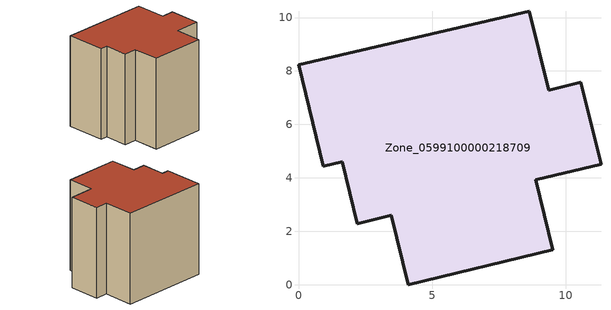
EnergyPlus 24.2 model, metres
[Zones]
Zone_0599100000218709
 floor ground (C_G): 8.87,3.93 9.5,1.32 4.11,0 3.47,2.61 2.2,2.29 1.63,4.61 0.93,4.44 0,8.24 8.63,10.24 9.36,7.28 10.56,7.57 11.31,4.52 z0
 wall outside (C_F): 0.93,4.44 1.63,4.61 2.2,2.29 3.47,2.61 4.11,0 9.5,1.32 8.87,3.93 11.31,4.52 10.56,7.57 9.36,7.28 8.63,10.24 0,8.24 0.93,4.44 z0:9.15
 roof outside (C_R): 9.36,7.28 8.63,10.24 0,8.24 0.93,4.44 1.63,4.61 2.2,2.29 3.47,2.61 4.11,0 9.5,1.32 8.87,3.93 11.31,4.52 10.56,7.57 z9.15
[BUILDING]
Pand.0599100000218709: North Axis=0; Terrain=City; Loads Convergence Tolerance Value=0.04; Temperature Convergence Tolerance Value=0.4; Solar Distribution=FullExterior; Maximum Number of Warmup Days=25; Minimum Number of Warmup Days=1
[Site:Location]
Rotterdam.The.Hague.AP_ZH_NLD Design_Conditions: Latitude=51.96; Longitude=4.45; Time Zone=1; Elevation=-4.5
[SITE:GROUNDTEMPERATURE:BUILDINGSURFACE]
18, 18, 18, 18, 18, 18, 18, 18, 18, 18, 18, 18
[MATERIAL] Thermal Absorptance=0.9; Solar Absorptance=0.7; Visible Absorptance=0.7
Name | Roughness | Thickness | Conductivity | Density | Specific Heat
G.TC.1946 | MediumSmooth | 0.15 | 1 | 540 | 1210
F.TC.1946 | Rough | 0.3 | 0.857143 | 1920 | 840
R.TC.1946 | MediumRough | 0.2 | 0.909091 | 1500 | 1000
[CONSTRUCTION]
C_G: G.TC.1946
C_F: F.TC.1946
C_R: R.TC.1946
[ZONE]
Zone_0599100000218709: Type=1; Multiplier=1; Ceiling Height=Autocalculate; Volume=Autocalculate; Floor Area=autocalculate; Part of Total Floor Area=Yes
[ZONEINFILTRATION:DESIGNFLOWRATE]
Infil_Zone_0599100000218709: Zone or ZoneList or Space or SpaceList=Zone_0599100000218709; Schedule=AlwaysOn; Design Flow Rate Calculation Method=Flow/Area; Flow Rate per Floor Area=0.003; Constant Term Coefficient=1; Temperature Term Coefficient=0; Velocity Term Coefficient=0; Velocity Squared Term Coefficient=0
[HVACTEMPLATE:ZONE:IDEALLOADSAIRSYSTEM]
Zone_0599100000218709: Maximum Heating Supply Air Temperature=50; Minimum Cooling Supply Air Temperature=13; Maximum Heating Supply Air Humidity Ratio=0.0156; Minimum Cooling Supply Air Humidity Ratio=0.0077; Heating Limit=NoLimit; Cooling Limit=NoLimit; Dehumidification Control Type=ConstantSensibleHeatRatio; Cooling Sensible Heat Ratio=0.7; Dehumidification Setpoint=60; Humidification Control Type=None; Humidification Setpoint=30; Outdoor Air Method=None; Outdoor Air Flow Rate per Person=0.00944; Outdoor Air Flow Rate per Zone Floor Area=0; Outdoor Air Flow Rate per Zone=0; Demand Controlled Ventilation Type=None; Outdoor Air Economizer Type=NoEconomizer; Heat Recovery Type=None; Sensible Heat Recovery Effectiveness=0.7; Latent Heat Recovery Effectiveness=0.65
[ZONECONTROL:THERMOSTAT]
ThermostatControl_Zone_0599100000218709: Zone or ZoneList=Zone_0599100000218709; Control Type Schedule=DualSetpointControlType; Control 1=Thermostat_Zone_0599100000218709; Temperature Difference Between Cutout And Setpoint=0
[THERMOSTATSETPOINT:DUALSETPOINT]
Thermostat_Zone_0599100000218709: Heating Setpoint Temperature Schedule=HeatingSetpoint_Zone_0599100000218709; Cooling Setpoint Temperature Schedule=CoolingSetpoint_Zone_0599100000218709
[SCHEDULE:COMPACT]
HeatingSetpoint_Zone_0599100000218709: Through: 12/31, For: AllDays, Until: 24:00, 21
CoolingSetpoint_Zone_0599100000218709: Through: 12/31, For: AllDays, Until: 24:00, 24
DualSetpointControlType: Through: 12/31, For: AllDays, Until: 24:00, 4
AlwaysOn: Through: 12/31, For: AllDays, Until: 24:00, 1
